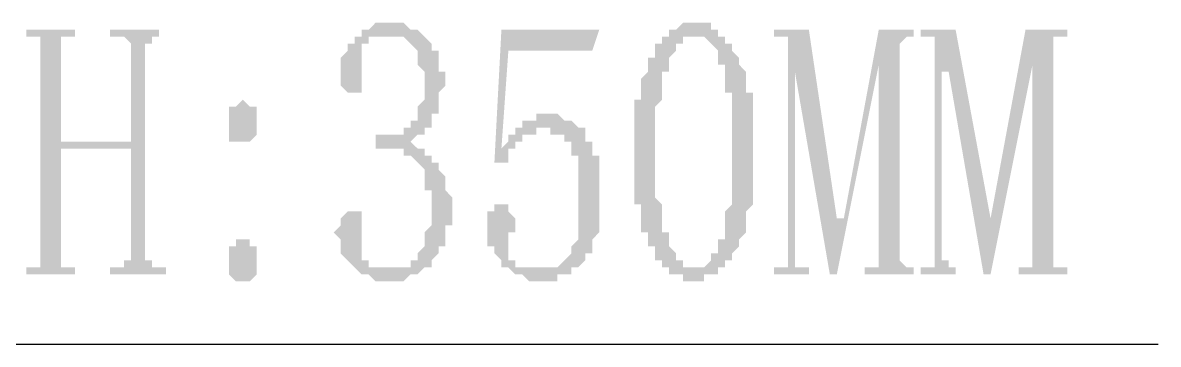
# Model space of a CAD drawing. Header units: inches. Extents: x 11 to 286, y 6 to 196.
# Drawn here: x 73.02 to 79.9, y 66.22 to 68.17 of the extents above; entities that cross this region are included whole.
import ezdxf

# ---------------------------------------------------------------- set-up
doc = ezdxf.new("R2010")
doc.units = ezdxf.units.IN
doc.header["$MEASUREMENT"] = 0
doc.layers.add('PDF_几何图形', color=7, linetype='Continuous')
doc.layers.add('PDF_实体填充', color=7, linetype='Continuous', true_color=0xffffff)

msp = doc.modelspace()

# ---------------------------------------------------------------- hatches: boundary and pattern name
at = {"layer": 'PDF_实体填充', "transparency": 33554559}
for points in [[(73.7588, 66.7738), (73.7588, 66.7314), (73.8011, 66.7314), (73.8011, 66.6891), (73.8434, 66.6891), (73.8858, 66.6891), (73.8858, 66.6468), (73.5471, 66.6468), (73.5471, 66.6891), (73.5894, 66.6891), (73.6318, 66.6891), (73.6318, 66.7314), (73.6741, 66.7314), (73.6741, 66.7738), (73.6741, 67.4088), (73.2508, 67.4088), (73.2508, 66.7738), (73.2508, 66.7314), (73.2508, 66.6891), (73.2931, 66.6891), (73.3354, 66.6891), (73.3354, 66.6468), (73.0391, 66.6468), (73.0391, 66.6891), (73.0814, 66.6891), (73.1238, 66.6891), (73.1238, 66.7314), (73.1238, 66.7738), (73.1238, 68.0438), (73.1238, 68.0861), (73.0814, 68.0861), (73.0391, 68.0861), (73.0391, 68.1284), (73.3354, 68.1284), (73.3354, 68.0861), (73.2931, 68.0861), (73.2508, 68.0861), (73.2508, 68.0438), (73.2508, 67.4511), (73.6741, 67.4511), (73.6741, 68.0438), (73.6318, 68.0861), (73.5894, 68.0861), (73.5471, 68.0861), (73.5471, 68.1284), (73.8434, 68.1284), (73.8434, 68.0861), (73.8011, 68.0861), (73.8011, 68.0438), (73.7588, 68.0438)], [(75.6214, 67.0278), (75.6214, 66.9854), (75.6214, 66.9431), (75.5791, 66.9431), (75.5791, 66.9008), (75.5791, 66.8584), (75.5791, 66.8161), (75.5368, 66.8161), (75.5368, 66.7738), (75.4944, 66.7314), (75.4944, 66.6891), (75.4521, 66.6891), (75.4098, 66.6468), (75.3674, 66.6468), (75.3251, 66.6044), (75.2828, 66.6044), (75.2404, 66.6044), (75.1981, 66.6044), (75.1558, 66.6044), (75.1134, 66.6468), (75.0711, 66.6468), (75.0288, 66.6891), (74.9864, 66.7314), (74.9441, 66.7738), (74.9441, 66.8161), (74.9441, 66.8584), (74.9018, 66.9008), (74.9441, 66.9431), (74.9441, 66.9854), (74.9864, 67.0278), (75.0288, 67.0278), (75.0711, 67.0278), (75.0711, 66.9854), (75.0711, 66.9431), (75.0711, 66.9008), (75.0711, 66.8584), (75.0711, 66.8161), (75.0711, 66.7738), (75.0711, 66.7314), (75.1134, 66.7314), (75.1134, 66.6891), (75.1558, 66.6891), (75.1981, 66.6891), (75.2404, 66.6891), (75.2828, 66.6891), (75.3251, 66.6891), (75.3674, 66.6891), (75.3674, 66.7314), (75.4098, 66.7314), (75.4098, 66.7738), (75.4521, 66.8161), (75.4521, 66.8584), (75.4521, 66.9008), (75.4944, 66.9431), (75.4944, 66.9854), (75.4944, 67.0278), (75.4944, 67.0701), (75.4944, 67.1124), (75.4944, 67.1548), (75.4521, 67.1548), (75.4521, 67.1971), (75.4521, 67.2394), (75.4521, 67.2818), (75.4098, 67.3241), (75.3674, 67.3664), (75.3251, 67.3664), (75.3251, 67.4088), (75.2828, 67.4088), (75.2404, 67.4088), (75.1981, 67.4088), (75.1558, 67.4088), (75.1558, 67.4934), (75.1981, 67.4934), (75.2404, 67.4934), (75.2828, 67.4934), (75.3251, 67.4934), (75.3251, 67.5358), (75.3674, 67.5358), (75.3674, 67.5781), (75.4098, 67.5781), (75.4098, 67.6204), (75.4098, 67.6628), (75.4521, 67.7051), (75.4521, 67.7474), (75.4521, 67.7898), (75.4521, 67.8321), (75.4521, 67.8744), (75.4098, 67.9168), (75.4098, 67.9591), (75.4098, 68.0014), (75.3674, 68.0438), (75.3251, 68.0861), (75.2828, 68.0861), (75.2404, 68.0861), (75.1981, 68.0861), (75.1558, 68.0861), (75.1134, 68.0861), (75.1134, 68.0438), (75.0711, 68.0438), (75.0711, 68.0014), (75.0711, 67.9591), (75.0711, 67.9168), (75.0711, 67.8744), (75.0711, 67.8321), (75.0711, 67.7898), (75.0711, 67.7474), (75.0288, 67.7474), (74.9864, 67.7474), (74.9441, 67.7898), (74.9441, 67.8321), (74.9441, 67.8744), (74.9441, 67.9168), (74.9441, 67.9591), (74.9864, 68.0014), (74.9864, 68.0438), (75.0288, 68.0438), (75.0288, 68.0861), (75.0711, 68.0861), (75.0711, 68.1284), (75.1134, 68.1284), (75.1558, 68.1708), (75.1981, 68.1708), (75.2404, 68.1708), (75.2828, 68.1708), (75.3251, 68.1708), (75.3674, 68.1284), (75.4098, 68.1284), (75.4521, 68.0861), (75.4944, 68.0438), (75.4944, 68.0014), (75.5368, 68.0014), (75.5368, 67.9591), (75.5368, 67.9168), (75.5368, 67.8744), (75.5791, 67.8744), (75.5791, 67.8321), (75.5791, 67.7898), (75.5368, 67.7474), (75.5368, 67.7051), (75.5368, 67.6628), (75.5368, 67.6204), (75.4944, 67.6204), (75.4944, 67.5781), (75.4944, 67.5358), (75.4521, 67.5358), (75.4521, 67.4934), (75.4098, 67.4934), (75.3674, 67.4511), (75.3251, 67.4511), (75.3674, 67.4511), (75.4098, 67.4088), (75.4521, 67.4088), (75.4521, 67.3664), (75.4944, 67.3664), (75.4944, 67.3241), (75.5368, 67.3241), (75.5368, 67.2818), (75.5791, 67.2394), (75.5791, 67.1971), (75.5791, 67.1548), (75.6214, 67.1124), (75.6214, 67.0701)], [(76.2141, 67.6204), (76.2564, 67.6204), (76.2988, 67.5781), (76.3411, 67.5781), (76.3834, 67.5358), (76.4258, 67.5358), (76.4258, 67.4934), (76.4258, 67.4511), (76.4681, 67.4511), (76.4681, 67.4088), (76.4681, 67.3664), (76.5104, 67.3664), (76.5104, 67.3241), (76.5104, 67.2818), (76.5104, 67.2394), (76.5104, 67.1971), (76.5104, 67.1548), (76.5104, 67.1124), (76.5104, 67.0701), (76.5104, 67.0278), (76.5104, 66.9854), (76.5104, 66.9431), (76.5104, 66.9008), (76.4681, 66.8584), (76.4681, 66.8161), (76.4681, 66.7738), (76.4258, 66.7738), (76.4258, 66.7314), (76.3834, 66.6891), (76.3411, 66.6891), (76.3411, 66.6468), (76.2988, 66.6468), (76.2564, 66.6468), (76.2564, 66.6044), (76.2141, 66.6044), (76.1718, 66.6044), (76.1294, 66.6044), (76.0871, 66.6044), (76.0448, 66.6468), (76.0024, 66.6468), (75.9601, 66.6891), (75.9178, 66.6891), (75.9178, 66.7314), (75.8754, 66.7738), (75.8754, 66.8161), (75.8331, 66.8161), (75.8331, 66.8584), (75.8331, 66.9008), (75.8331, 66.9431), (75.8331, 66.9854), (75.8331, 67.0278), (75.8754, 67.0278), (75.8754, 67.0701), (75.9178, 67.0701), (75.9601, 67.0701), (75.9601, 67.0278), (76.0024, 66.9854), (76.0024, 66.9431), (76.0024, 66.9008), (75.9601, 66.9008), (75.9601, 66.8584), (75.9601, 66.8161), (75.9601, 66.7738), (75.9601, 66.7314), (76.0024, 66.7314), (76.0024, 66.6891), (76.0448, 66.6891), (76.0871, 66.6891), (76.1294, 66.6891), (76.1718, 66.6891), (76.2141, 66.6891), (76.2564, 66.6891), (76.2988, 66.7314), (76.3411, 66.7738), (76.3411, 66.8161), (76.3834, 66.8584), (76.3834, 66.9008), (76.3834, 66.9431), (76.3834, 66.9854), (76.3834, 67.0278), (76.3834, 67.0701), (76.3834, 67.1124), (76.3834, 67.1548), (76.3834, 67.1971), (76.3834, 67.2394), (76.3834, 67.2818), (76.3834, 67.3241), (76.3834, 67.3664), (76.3411, 67.3664), (76.3411, 67.4088), (76.3411, 67.4511), (76.2988, 67.4511), (76.2988, 67.4934), (76.2564, 67.4934), (76.2141, 67.4934), (76.2141, 67.5358), (76.1718, 67.5358), (76.1294, 67.5358), (76.1294, 67.4934), (76.0871, 67.4934), (76.0448, 67.4934), (76.0448, 67.4511), (76.0024, 67.4511), (76.0024, 67.4088), (75.9601, 67.4088), (75.9601, 67.3664), (75.9601, 67.3241), (75.8754, 67.3241), (75.9178, 68.1284), (76.5104, 68.1284), (76.4681, 68.0014), (75.9601, 68.0014), (75.9178, 67.4088), (75.9601, 67.4511), (75.9601, 67.4934), (76.0024, 67.4934), (76.0024, 67.5358), (76.0448, 67.5358), (76.0448, 67.5781), (76.0871, 67.5781), (76.1294, 67.5781), (76.1294, 67.6204), (76.1718, 67.6204)], [(78.3308, 66.7738), (78.3308, 66.7314), (78.3731, 66.6891), (78.4154, 66.6891), (78.4154, 66.6468), (78.1191, 66.6468), (78.1191, 66.6891), (78.1614, 66.6891), (78.2038, 66.6891), (78.2038, 66.7314), (78.2038, 66.7738), (78.2038, 67.9168), (77.9498, 66.6468), (77.9074, 66.6468), (77.6958, 67.8744), (77.6958, 66.7738), (77.6958, 66.7314), (77.6958, 66.6891), (77.7381, 66.6891), (77.7804, 66.6891), (77.7804, 66.6468), (77.5688, 66.6468), (77.5688, 66.6891), (77.6111, 66.6891), (77.6534, 66.6891), (77.6534, 66.7314), (77.6534, 66.7738), (77.6534, 68.0438), (77.6534, 68.0861), (77.6111, 68.0861), (77.5688, 68.0861), (77.5688, 68.1284), (77.7804, 68.1284), (77.9498, 66.9854), (77.9921, 66.9854), (78.2038, 68.1284), (78.4154, 68.1284), (78.4154, 68.0861), (78.3731, 68.0861), (78.3308, 68.0438)], [(79.2621, 66.7738), (79.2621, 66.7314), (79.2621, 66.6891), (79.3044, 66.6891), (79.3468, 66.6891), (79.3468, 66.6468), (79.0504, 66.6468), (79.0504, 66.6891), (79.0928, 66.6891), (79.1351, 66.6891), (79.1351, 66.7314), (79.1351, 66.7738), (79.1351, 67.9168), (78.8811, 66.6468), (78.8388, 66.6468), (78.6271, 67.8744), (78.5848, 67.8744), (78.5848, 66.7738), (78.5848, 66.7314), (78.6271, 66.7314), (78.6271, 66.6891), (78.6694, 66.6891), (78.6694, 66.6468), (78.4578, 66.6468), (78.4578, 66.6891), (78.5001, 66.6891), (78.5424, 66.6891), (78.5424, 66.7314), (78.5424, 66.7738), (78.5424, 68.0438), (78.5424, 68.0861), (78.5001, 68.0861), (78.4578, 68.0861), (78.4578, 68.1284), (78.6694, 68.1284), (78.8811, 66.9854), (79.0928, 68.1284), (79.3468, 68.1284), (79.3468, 68.0861), (79.3044, 68.0861), (79.2621, 68.0861), (79.2621, 68.0438)]]:
    msp.add_hatch(color=7, dxfattribs=at).paths.add_polyline_path(points, flags=0)
h = msp.add_hatch(color=7, dxfattribs=at)
h.paths.add_polyline_path([(77.1031, 68.0861), (77.0608, 68.0861), (77.0608, 68.0861), (77.0608, 68.0861), (77.0184, 68.0861), (77.0184, 68.0861), (77.0184, 68.0438), (76.9761, 68.0438), (76.9761, 68.0438), (76.9761, 68.0014), (76.9761, 68.0014), (76.9338, 67.9591), (76.9338, 67.9591), (76.9338, 67.9168), (76.9338, 67.9168), (76.9338, 67.8744), (76.9338, 67.8744), (76.8914, 67.8744), (76.8914, 67.8321), (76.8914, 67.8321), (76.8914, 67.7898), (76.8914, 67.7898), (76.8914, 67.7474), (76.8914, 67.7474), (76.8914, 67.7051), (76.8914, 67.7051), (76.8491, 67.6628), (76.8491, 67.6628), (76.8491, 67.6204), (76.8491, 67.6204), (76.8491, 67.5781), (76.8491, 67.5358), (76.8491, 67.5358), (76.8491, 67.4934), (76.8491, 67.4934), (76.8491, 67.4511), (76.8491, 67.4088), (76.8491, 67.4088), (76.8491, 67.4088), (76.8491, 67.3664), (76.8491, 67.3241), (76.8491, 67.3241), (76.8491, 67.2818), (76.8491, 67.2394), (76.8491, 67.2394), (76.8491, 67.1971), (76.8491, 67.1971), (76.8491, 67.1548), (76.8491, 67.1548), (76.8491, 67.1124), (76.8914, 67.0701), (76.8914, 67.0701), (76.8914, 67.0278), (76.8914, 67.0278), (76.8914, 66.9854), (76.8914, 66.9854), (76.8914, 66.9854), (76.8914, 66.9431), (76.8914, 66.9431), (76.8914, 66.9008), (76.9338, 66.9008), (76.9338, 66.9008), (76.9338, 66.8584), (76.9338, 66.8584), (76.9338, 66.8161), (76.9338, 66.8161), (76.9761, 66.7738), (76.9761, 66.7738), (76.9761, 66.7314), (77.0184, 66.7314), (77.0184, 66.7314), (77.0184, 66.6891), (77.0184, 66.6891), (77.0608, 66.6891), (77.0608, 66.6891), (77.0608, 66.6891), (77.1031, 66.6891), (77.1031, 66.6891), (77.1031, 66.6891), (77.1454, 66.6891), (77.1454, 66.6891), (77.1454, 66.6891), (77.1878, 66.7314), (77.1878, 66.7314), (77.1878, 66.7314), (77.1878, 66.7738), (77.2301, 66.7738), (77.2301, 66.8161), (77.2301, 66.8161), (77.2301, 66.8584), (77.2724, 66.8584), (77.2724, 66.9008), (77.2724, 66.9008), (77.2724, 66.9008), (77.2724, 66.9431), (77.2724, 66.9431), (77.2724, 66.9854), (77.2724, 66.9854), (77.2724, 67.0278), (77.2724, 67.0278), (77.3148, 67.0701), (77.3148, 67.0701), (77.3148, 67.1124), (77.3148, 67.1124), (77.3148, 67.1548), (77.3148, 67.1548), (77.3148, 67.1971), (77.3148, 67.2394), (77.3148, 67.2394), (77.3148, 67.2818), (77.3148, 67.2818), (77.3148, 67.3241), (77.3148, 67.3664), (77.3148, 67.3664), (77.3148, 67.4088), (77.3148, 67.4088), (77.3148, 67.4511), (77.3148, 67.4934), (77.3148, 67.4934), (77.3148, 67.5358), (77.3148, 67.5358), (77.3148, 67.5781), (77.3148, 67.6204), (77.3148, 67.6204), (77.3148, 67.6628), (77.3148, 67.6628), (77.3148, 67.7051), (77.3148, 67.7051), (77.3148, 67.7474), (77.2724, 67.7474), (77.2724, 67.7898), (77.2724, 67.7898), (77.2724, 67.8321), (77.2724, 67.8321), (77.2724, 67.8744), (77.2724, 67.8744), (77.2724, 67.8744), (77.2724, 67.9168), (77.2724, 67.9168), (77.2301, 67.9168), (77.2301, 67.9591), (77.2301, 67.9591), (77.2301, 68.0014), (77.2301, 68.0014), (77.1878, 68.0438), (77.1878, 68.0438), (77.1878, 68.0438), (77.1454, 68.0861), (77.1454, 68.0861), (77.1454, 68.0861), (77.1031, 68.0861), (77.1031, 68.0861), (77.1031, 68.0861), (77.1031, 68.0861), (77.1031, 68.0861)], flags=0)
h.paths.add_polyline_path([(77.1031, 66.6044), (77.0608, 66.6044), (77.0608, 66.6044), (77.0184, 66.6044), (77.0184, 66.6044), (77.0184, 66.6468), (76.9761, 66.6468), (76.9761, 66.6468), (76.9761, 66.6468), (76.9338, 66.6468), (76.9338, 66.6891), (76.9338, 66.6891), (76.8914, 66.6891), (76.8914, 66.7314), (76.8914, 66.7314), (76.8491, 66.7314), (76.8491, 66.7738), (76.8491, 66.7738), (76.8491, 66.8161), (76.8068, 66.8161), (76.8068, 66.8161), (76.8068, 66.8584), (76.8068, 66.8584), (76.8068, 66.9008), (76.8068, 66.9008), (76.7644, 66.9008), (76.7644, 66.9431), (76.7644, 66.9431), (76.7644, 66.9854), (76.7644, 66.9854), (76.7644, 67.0278), (76.7644, 67.0278), (76.7644, 67.0701), (76.7221, 67.0701), (76.7221, 67.1124), (76.7221, 67.1124), (76.7221, 67.1548), (76.7221, 67.1548), (76.7221, 67.1971), (76.7221, 67.1971), (76.7221, 67.2394), (76.7221, 67.2818), (76.7221, 67.2818), (76.7221, 67.3241), (76.7221, 67.3664), (76.7221, 67.3664), (76.7221, 67.4088), (76.7221, 67.4088), (76.7221, 67.4511), (76.7221, 67.4511), (76.7221, 67.4934), (76.7221, 67.5358), (76.7221, 67.5358), (76.7221, 67.5781), (76.7221, 67.5781), (76.7221, 67.6204), (76.7221, 67.6204), (76.7221, 67.6628), (76.7221, 67.7051), (76.7644, 67.7051), (76.7644, 67.7474), (76.7644, 67.7474), (76.7644, 67.7898), (76.7644, 67.7898), (76.7644, 67.7898), (76.7644, 67.8321), (76.7644, 67.8321), (76.8068, 67.8744), (76.8068, 67.8744), (76.8068, 67.9168), (76.8068, 67.9168), (76.8068, 67.9591), (76.8068, 67.9591), (76.8491, 67.9591), (76.8491, 68.0014), (76.8491, 68.0014), (76.8491, 68.0438), (76.8914, 68.0438), (76.8914, 68.0861), (76.8914, 68.0861), (76.9338, 68.0861), (76.9338, 68.1284), (76.9338, 68.1284), (76.9761, 68.1284), (76.9761, 68.1284), (76.9761, 68.1284), (77.0184, 68.1708), (77.0184, 68.1708), (77.0184, 68.1708), (77.0608, 68.1708), (77.0608, 68.1708), (77.1031, 68.1708), (77.1031, 68.1708), (77.1031, 68.1708), (77.1454, 68.1708), (77.1454, 68.1708), (77.1878, 68.1708), (77.1878, 68.1284), (77.1878, 68.1284), (77.2301, 68.1284), (77.2301, 68.1284), (77.2301, 68.0861), (77.2724, 68.0861), (77.2724, 68.0861), (77.2724, 68.0438), (77.3148, 68.0438), (77.3148, 68.0438), (77.3148, 68.0014), (77.3148, 68.0014), (77.3571, 67.9591), (77.3571, 67.9591), (77.3571, 67.9591), (77.3571, 67.9168), (77.3571, 67.9168), (77.3994, 67.8744), (77.3994, 67.8744), (77.3994, 67.8744), (77.3994, 67.8321), (77.3994, 67.8321), (77.3994, 67.7898), (77.3994, 67.7898), (77.3994, 67.7474), (77.4418, 67.7474), (77.4418, 67.7051), (77.4418, 67.7051), (77.4418, 67.6628), (77.4418, 67.6628), (77.4418, 67.6204), (77.4418, 67.6204), (77.4418, 67.5781), (77.4418, 67.5358), (77.4418, 67.5358), (77.4418, 67.4934), (77.4418, 67.4934), (77.4418, 67.4511), (77.4418, 67.4088), (77.4418, 67.4088), (77.4418, 67.4088), (77.4418, 67.3664), (77.4418, 67.3241), (77.4418, 67.3241), (77.4418, 67.2818), (77.4418, 67.2394), (77.4418, 67.2394), (77.4418, 67.1971), (77.4418, 67.1971), (77.4418, 67.1548), (77.4418, 67.1548), (77.4418, 67.1124), (77.4418, 67.1124), (77.4418, 67.0701), (77.4418, 67.0701), (77.3994, 67.0278), (77.3994, 67.0278), (77.3994, 66.9854), (77.3994, 66.9854), (77.3994, 66.9431), (77.3994, 66.9431), (77.3994, 66.9008), (77.3994, 66.9008), (77.3571, 66.8584), (77.3571, 66.8584), (77.3571, 66.8584), (77.3571, 66.8161), (77.3571, 66.8161), (77.3571, 66.8161), (77.3148, 66.7738), (77.3148, 66.7738), (77.3148, 66.7314), (77.2724, 66.7314), (77.2724, 66.7314), (77.2724, 66.6891), (77.2301, 66.6891), (77.2301, 66.6891), (77.2301, 66.6468), (77.1878, 66.6468), (77.1878, 66.6468), (77.1878, 66.6468), (77.1454, 66.6468), (77.1454, 66.6044), (77.1454, 66.6044), (77.1031, 66.6044), (77.1031, 66.6044), (77.1031, 66.6044), (77.1031, 66.6044), (77.1031, 66.6044)], flags=0)
h = msp.add_hatch(color=7, dxfattribs=at)
h.paths.add_polyline_path([(74.4361, 67.5781), (74.4361, 67.5358), (74.4361, 67.5358), (74.4361, 67.4934), (74.4361, 67.4934), (74.4361, 67.4934), (74.3938, 67.4511), (74.3938, 67.4511), (74.3514, 67.4511), (74.3514, 67.4511), (74.3514, 67.4511), (74.3091, 67.4511), (74.3091, 67.4511), (74.3091, 67.4511), (74.2668, 67.4511), (74.2668, 67.4934), (74.2668, 67.4934), (74.2668, 67.4934), (74.2668, 67.5358), (74.2668, 67.5358), (74.2668, 67.5781), (74.2668, 67.5781), (74.2668, 67.6204), (74.2668, 67.6204), (74.2668, 67.6628), (74.2668, 67.6628), (74.3091, 67.6628), (74.3091, 67.6628), (74.3091, 67.6628), (74.3514, 67.7051), (74.3514, 67.7051), (74.3514, 67.7051), (74.3938, 67.6628), (74.3938, 67.6628), (74.3938, 67.6628), (74.4361, 67.6628), (74.4361, 67.6204), (74.4361, 67.6204), (74.4361, 67.5781), (74.4361, 67.5781), (74.4361, 67.5781), (74.4361, 67.5781)], flags=0)
h.paths.add_polyline_path([(74.4361, 66.7314), (74.4361, 66.6891), (74.4361, 66.6891), (74.4361, 66.6468), (74.4361, 66.6468), (74.4361, 66.6468), (74.3938, 66.6044), (74.3938, 66.6044), (74.3514, 66.6044), (74.3514, 66.6044), (74.3514, 66.6044), (74.3091, 66.6044), (74.3091, 66.6044), (74.3091, 66.6044), (74.2668, 66.6468), (74.2668, 66.6468), (74.2668, 66.6468), (74.2668, 66.6891), (74.2668, 66.6891), (74.2668, 66.7314), (74.2668, 66.7314), (74.2668, 66.7314), (74.2668, 66.7738), (74.2668, 66.7738), (74.2668, 66.8161), (74.2668, 66.8161), (74.3091, 66.8161), (74.3091, 66.8584), (74.3091, 66.8584), (74.3514, 66.8584), (74.3514, 66.8584), (74.3514, 66.8584), (74.3938, 66.8584), (74.3938, 66.8161), (74.3938, 66.8161), (74.4361, 66.8161), (74.4361, 66.8161), (74.4361, 66.7738), (74.4361, 66.7738), (74.4361, 66.7314), (74.4361, 66.7314), (74.4361, 66.7314), (74.4361, 66.7314)], flags=0)

# ---------------------------------------------------------------- linework, layer by layer
at = {"layer": 'PDF_几何图形'}
msp.add_line((69.8218, 66.2234), (79.8971, 66.2234), dxfattribs=at)

doc.saveas('drawing.dxf')
